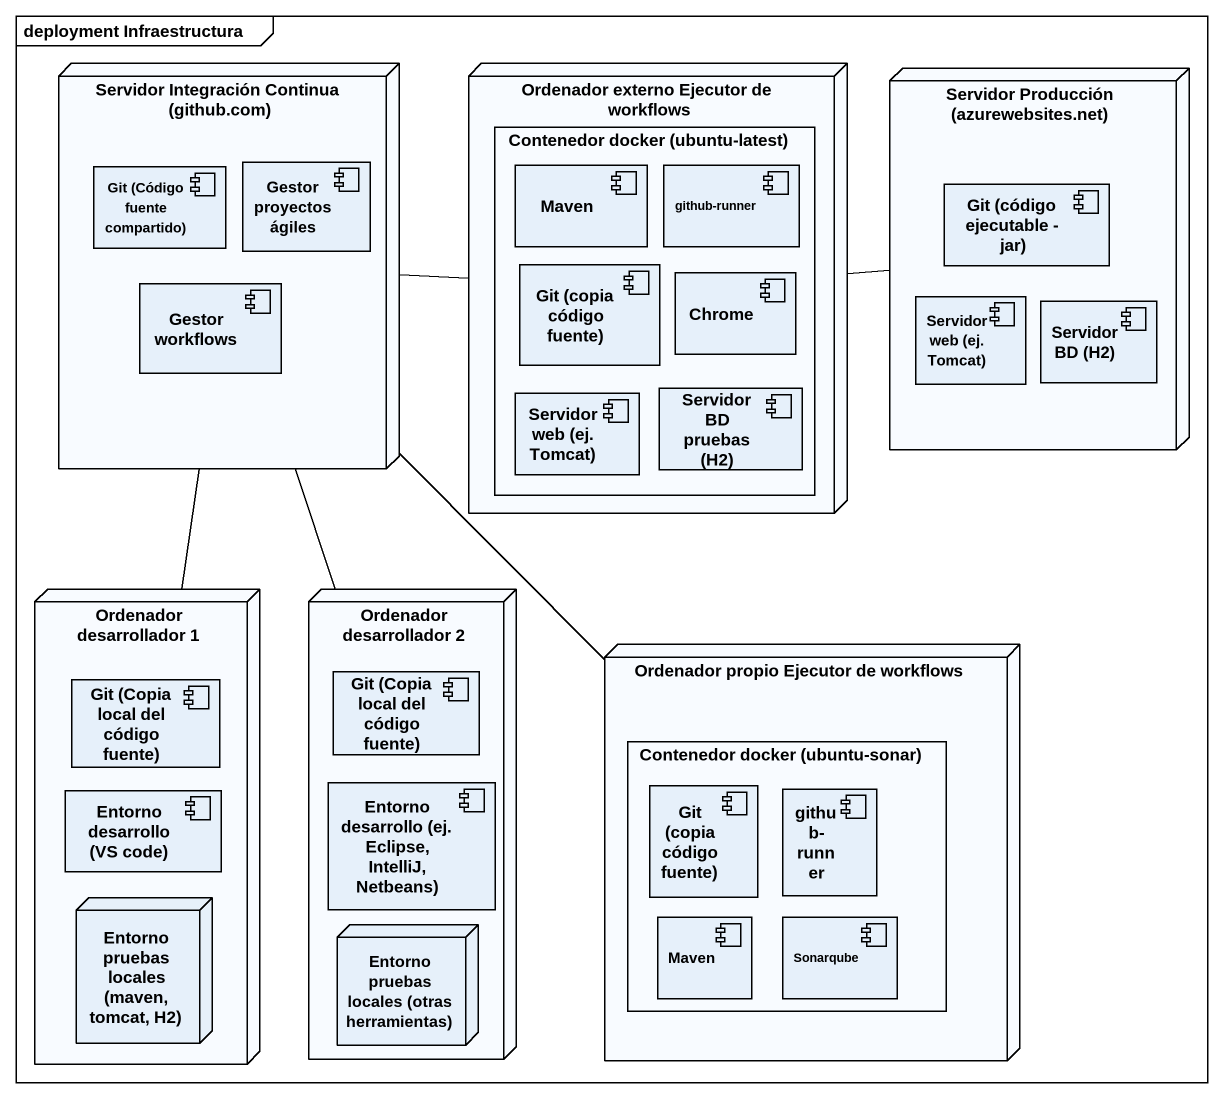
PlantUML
@startuml
mainframe deployment Infraestructura
node "Servidor Integración Continua (github.com)" as Servidor_Integración {
  component "Git (Código fuente compartido)" as Git_Código_fuente_compartido
  component "Gestor proyectos ágiles" as Gestor_proyectos_ágiles
  component "Gestor workflows" as Gestor_workflows
}
node "Ordenador externo Ejecutor de workflows" as Ordenador_externo_Ejecutor {
  rectangle "Contenedor docker (ubuntu-latest)" as Contenedor_docker_ubuntu {
    component Maven
    component "github-runner" as github_runner
    component "Git (copia código fuente)" as Git_copia_código_fuente
    component Chrome
    component "Servidor web (ej. Tomcat)" as Servidor_web_ej_Tomcat_2
    component "Servidor BD pruebas (H2)" as Servidor_BD_pruebas_H2
  }
}
node "Servidor Producción (azurewebsites.net)" as Servidor_Producción {
  component "Git (código ejecutable - jar)" as Git_código_ejecutable_jar
  component "Servidor web (ej. Tomcat)" as Servidor_web_ej_Tomcat
  component "Servidor BD (H2)" as Servidor_BD_H2
}
node "Ordenador desarrollador 1" as Ordenador_desarrollador_1 {
  component "Git (Copia local del código fuente)" as Git_Copia_local_del_código
  component "Entorno desarrollo (VS code)" as Entorno_desarrollo_VS_code
  node "Entorno pruebas locales (maven, tomcat, H2)" as Entorno_pruebas_locales
}
node "Ordenador desarrollador 2" as Ordenador_desarrollador_2 {
  component "Git (Copia local del código fuente)" as Git_Copia_local_del_código_2
  component "Entorno desarrollo (ej. Eclipse, IntelliJ, Netbeans)" as Entorno_desarrollo_ej
  node "Entorno pruebas locales (otras herramientas)" as Entorno_pruebas_locales_2
}
node "Ordenador propio Ejecutor de workflows" as Ordenador_propio_Ejecutor {
  rectangle "Contenedor docker (ubuntu-sonar)" as Contenedor_docker_ubuntu_2 {
    component "Git (copia código fuente)" as Git_copia_código_fuente_2
    component "github-runner" as github_runner_2
    component "Maven" as Maven_2
    component Sonarqube
  }
}
Servidor_Integración -right- Ordenador_externo_Ejecutor
Servidor_Integración -- Ordenador_propio_Ejecutor
Servidor_Producción -left- Ordenador_externo_Ejecutor
Ordenador_desarrollador_1 -up- Servidor_Integración
Ordenador_desarrollador_2 -up- Servidor_Integración
@enduml
